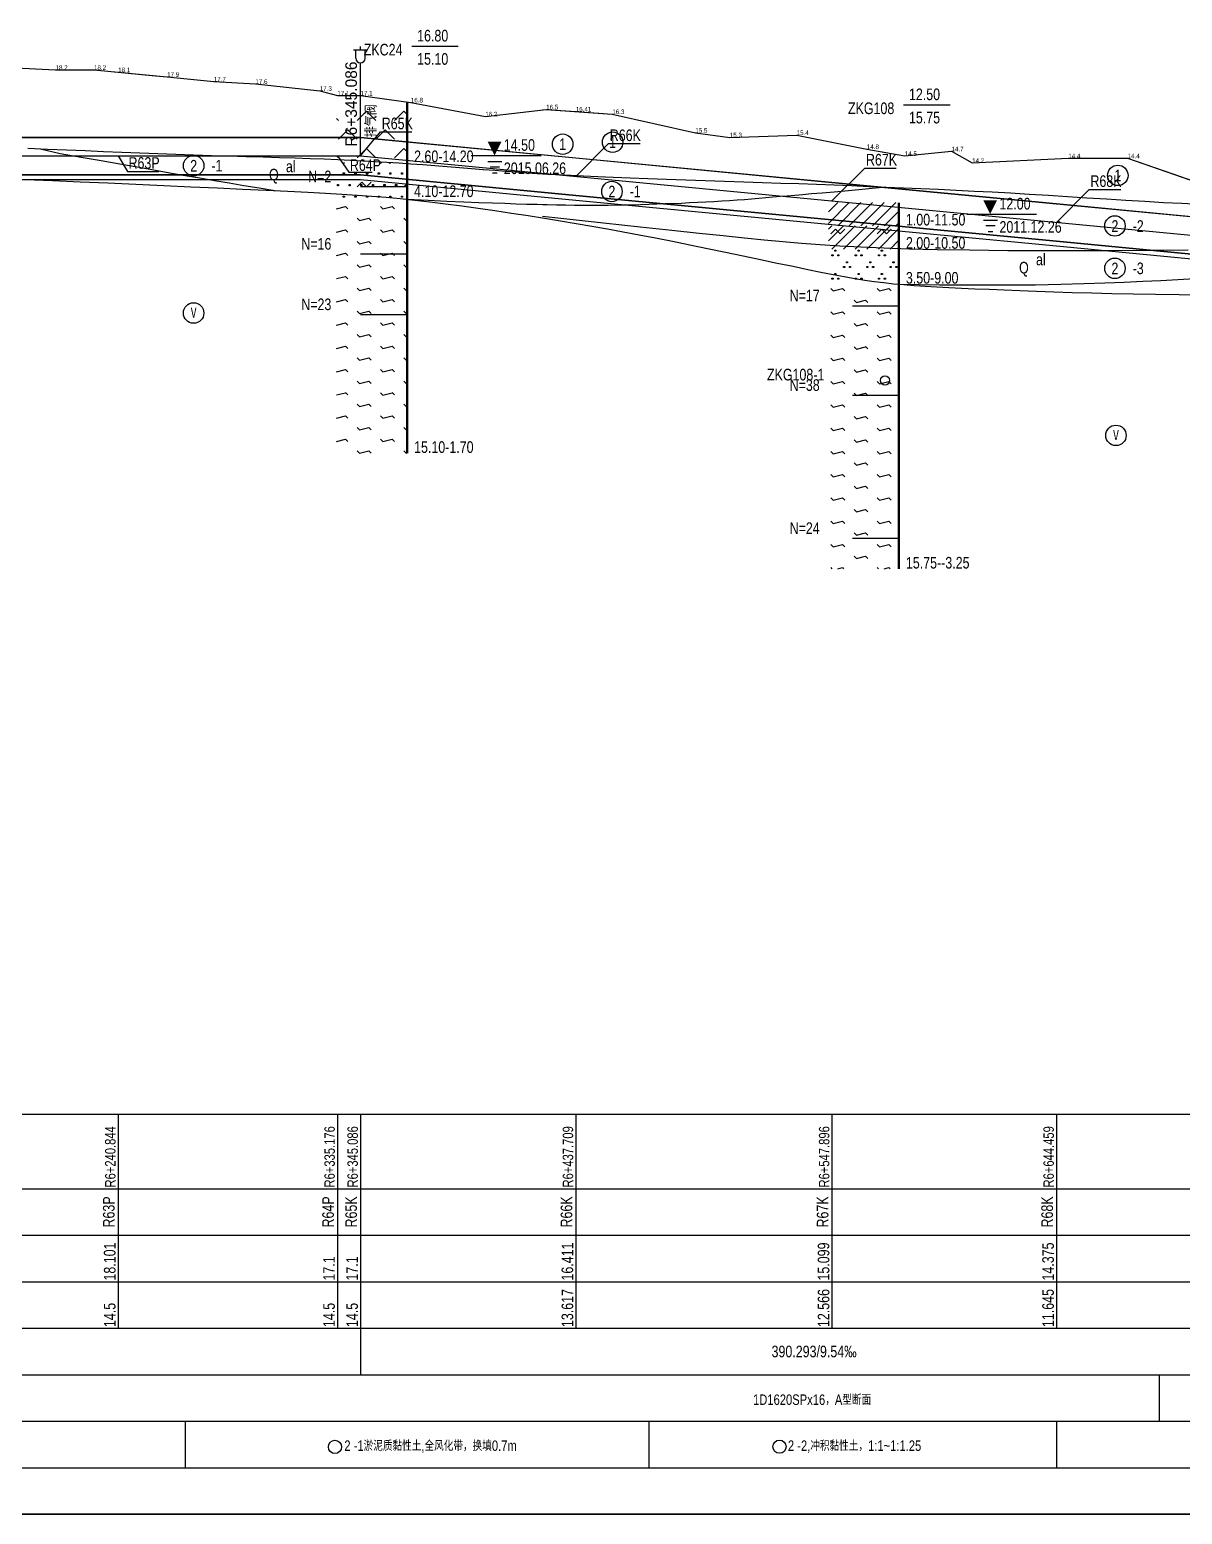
# Model space of a CAD drawing. Extents: x 525858 to 564773, y 2370984 to 2400075.
# Drawn here: x 557117 to 557613, y 2390429 to 2391067 of the extents above; entities that cross this region are included whole.
import ezdxf
from ezdxf.enums import TextEntityAlignment as Align

# ---------------------------------------------------------------- set-up
doc = ezdxf.new("R2010")
doc.units = 0
for name, pattern in [('CENTER', [2, 1.25, -0.25, 0.25, -0.25]), ('ZK', [20, 10, 0, 10]), ('ZKLIN', [0.4, 0.3, -0.1])]:
    doc.linetypes.add(name, pattern=pattern)
doc.layers.get('0').update_dxf_attribs({"linetype": 'CONTINUOUS'})
for name, color, linetype in [('pipe', 3, 'CONTINUOUS'), ('pipe_cen', 1, 'CENTER'), ('tab', 9, 'CONTINUOUS'), ('wipeout', 255, 'CONTINUOUS'), ('地形剖面', 4, 'CONTINUOUS'), ('布局裁图', 3, 'CONTINUOUS'), ('水工平面管线标注', 3, 'CONTINUOUS'), ('纵面管线标注', 3, 'CONTINUOUS'), ('附属设施', 2, 'CONTINUOUS')]:
    doc.layers.add(name, color=color, linetype=linetype)
doc.styles.add('ITALIC', font='txt', dxfattribs={"width": 0.7, "height": 0.28})
doc.styles.add('SIMP1', font='simp1.shx', dxfattribs={"width": 0.8, "bigfont": 'hz.shx'})

# ---------------------------------------------------------------- blocks, each defined once
blk = doc.blocks.new('uw')
for p, q in [((-0.143, -0.131), (0.159, -0.131)), ((0.109, -0.252), (-0.092, -0.252)), ((-0.042, -0.373), (0.059, -0.373))]:
    blk.add_line(p, q)
blk.add_lwpolyline([(0, 0, 0, 0.3, 0), (0, 0.3, 0.3, 0.3, 0)], format="xyseb")
at = {"style": 'ITALIC', "width": 0.7}
blk.add_attdef('SHUIWEI', (0.38, 0.156), '', height=0.28, dxfattribs=at)
blk = doc.blocks.new('qin排气阀va')
at = {"layer": '附属设施', "linetype": 'Continuous', "lineweight": -3}
for points in [[(-1.5, 22.8), (1.5, 22.8)], [(-1, 21), (-1, 22.8)], [(0, 22.8), (0, 23.55)], [(1, 21), (1, 22.8)], [(0, 0), (0, 20)]]:
    blk.add_lwpolyline(points, dxfattribs=at)
blk.add_arc((0, 21), 1, 180, 0, dxfattribs=at)
at = {"layer": '附属设施', "linetype": 'Continuous', "lineweight": -3, "style": 'SIMP1'}
blk.add_attdef('名称', text='', height=2.5, rotation=90, dxfattribs=at).set_placement((1, 4), align=Align.TOP_LEFT)
blk.add_attdef('ZH', text='', height=2.5, rotation=90, dxfattribs=at).set_placement((0, 2), align=Align.BOTTOM_LEFT)

msp = doc.modelspace()

# ---------------------------------------------------------------- hatches: boundary and pattern name
at = {"layer": '地形剖面'}
h = msp.add_hatch(dxfattribs=at)
h.set_pattern_fill('QG02', color=55, scale=20, style=0, pattern_type=2)
h.set_pattern_definition([(45, (550706.382, 2390571.885), (-8, 8), [5.656854, -5.656854]), (135, (550714.382, 2390571.885), (-8, -8), [5.656854, -5.656854])])
h.paths.add_polyline_path([(557279.521874, 2391035.884958), (557279.521874, 2391009.884958), (557249.521874, 2391009.884958), (557249.521874, 2391035.884958)])
h = msp.add_hatch(dxfattribs=at)
h.set_pattern_fill('YS03', color=55, scale=20, style=0, pattern_type=2)
h.set_pattern_definition([(45, (550708.382, 2390569.385), (-10, 10), [2.828427, -11.313708]), (135, (550712.382, 2390569.385), (-10, -10), [2.828427, -11.313708]), (45, (550712.382, 2390569.385), (-10, 10), [2.828427, -11.313708]), (90, (550724.882, 2390579.885), (-20, 1e-15), [0.5, -19.5]), (180, (550725.382, 2390579.885), (-2e-15, -20), [0.5, -19.5]), (270, (550725.382, 2390580.385), (20, -4e-15), [0.5, -19.5]), (0, (550724.882, 2390580.385), (0, 20), [0.5, -19.5]), (90, (550722.382, 2390584.885), (-20, 1e-15), [0.5, -19.5]), (180, (550722.882, 2390584.885), (-2e-15, -20), [0.5, -19.5]), (270, (550722.882, 2390585.385), (20, -4e-15), [0.5, -19.5]), (0, (550722.382, 2390585.385), (0, 20), [0.5, -19.5]), (90, (550717.382, 2390584.885), (-20, 1e-15), [0.5, -19.5]), (180, (550717.882, 2390584.885), (-2e-15, -20), [0.5, -19.5]), (270, (550717.882, 2390585.385), (20, -4e-15), [0.5, -19.5]), (0, (550717.382, 2390585.385), (0, 20), [0.5, -19.5]), (90, (550719.882, 2390579.885), (-20, 1e-15), [0.5, -19.5]), (180, (550720.382, 2390579.885), (-2e-15, -20), [0.5, -19.5]), (270, (550720.382, 2390580.385), (20, -4e-15), [0.5, -19.5]), (0, (550719.882, 2390580.385), (0, 20), [0.5, -19.5]), (90, (550722.382, 2390574.885), (-20, 1e-15), [0.5, -19.5]), (180, (550722.882, 2390574.885), (-2e-15, -20), [0.5, -19.5]), (270, (550722.882, 2390575.385), (20, -4e-15), [0.5, -19.5]), (0, (550722.382, 2390575.385), (0, 20), [0.5, -19.5]), (90, (550714.882, 2390579.885), (-20, 1e-15), [0.5, -19.5]), (180, (550715.382, 2390579.885), (-2e-15, -20), [0.5, -19.5]), (270, (550715.382, 2390580.385), (20, -4e-15), [0.5, -19.5]), (0, (550714.882, 2390580.385), (0, 20), [0.5, -19.5]), (90, (550717.382, 2390574.885), (-20, 1e-15), [0.5, -19.5]), (180, (550717.882, 2390574.885), (-2e-15, -20), [0.5, -19.5]), (270, (550717.882, 2390575.385), (20, -4e-15), [0.5, -19.5]), (0, (550717.382, 2390575.385), (0, 20), [0.5, -19.5]), (90, (550724.882, 2390569.885), (-20, 1e-15), [0.5, -19.5]), (180, (550725.382, 2390569.885), (-2e-15, -20), [0.5, -19.5]), (270, (550725.382, 2390570.385), (20, -4e-15), [0.5, -19.5]), (0, (550724.882, 2390570.385), (0, 20), [0.5, -19.5]), (90, (550719.882, 2390569.885), (-20, 1e-15), [0.5, -19.5]), (180, (550720.382, 2390569.885), (-2e-15, -20), [0.5, -19.5]), (270, (550720.382, 2390570.385), (20, -4e-15), [0.5, -19.5]), (0, (550719.882, 2390570.385), (0, 20), [0.5, -19.5]), (90, (550714.882, 2390569.885), (-20, 1e-15), [0.5, -19.5]), (180, (550715.382, 2390569.885), (-2e-15, -20), [0.5, -19.5]), (270, (550715.382, 2390570.385), (20, -4e-15), [0.5, -19.5]), (0, (550714.882, 2390570.385), (0, 20), [0.5, -19.5]), (90, (550712.382, 2390584.885), (-20, 1e-15), [0.5, -19.5]), (180, (550712.882, 2390584.885), (-2e-15, -20), [0.5, -19.5]), (270, (550712.882, 2390585.385), (20, -4e-15), [0.5, -19.5]), (0, (550712.382, 2390585.385), (0, 20), [0.5, -19.5]), (90, (550707.382, 2390584.885), (-20, 1e-15), [0.5, -19.5]), (180, (550707.882, 2390584.885), (-2e-15, -20), [0.5, -19.5]), (270, (550707.882, 2390585.385), (20, -4e-15), [0.5, -19.5]), (0, (550707.382, 2390585.385), (0, 20), [0.5, -19.5]), (90, (550709.882, 2390579.885), (-20, 1e-15), [0.5, -19.5]), (180, (550710.382, 2390579.885), (-2e-15, -20), [0.5, -19.5]), (270, (550710.382, 2390580.385), (20, -4e-15), [0.5, -19.5]), (0, (550709.882, 2390580.385), (0, 20), [0.5, -19.5]), (90, (550712.382, 2390574.885), (-20, 1e-15), [0.5, -19.5]), (180, (550712.882, 2390574.885), (-2e-15, -20), [0.5, -19.5]), (270, (550712.882, 2390575.385), (20, -4e-15), [0.5, -19.5]), (0, (550712.382, 2390575.385), (0, 20), [0.5, -19.5]), (90, (550707.382, 2390574.885), (-20, 1e-15), [0.5, -19.5]), (180, (550707.882, 2390574.885), (-2e-15, -20), [0.5, -19.5]), (270, (550707.882, 2390575.385), (20, -4e-15), [0.5, -19.5]), (0, (550707.382, 2390575.385), (0, 20), [0.5, -19.5]), (90, (550709.882, 2390569.885), (-20, 1e-15), [0.5, -19.5]), (180, (550710.382, 2390569.885), (-2e-15, -20), [0.5, -19.5]), (270, (550710.382, 2390570.385), (20, -4e-15), [0.5, -19.5]), (0, (550709.882, 2390570.385), (0, 20), [0.5, -19.5])])
h.paths.add_polyline_path([(557279.521874, 2391009.884958), (557279.521874, 2390994.884958), (557249.521874, 2390994.884958), (557249.521874, 2391009.884958)])
h = msp.add_hatch(dxfattribs=at)
h.set_pattern_fill('B001', color=55, scale=20, style=0, pattern_type=2)
h.set_pattern_definition([(315, (550723.382, 2390585.885), (-20.000006, 4e-15), [1.414214, -26.87]), (14.0362, (550719.382, 2390584.885), (-20.0000115, 2e-05), [4.1231, -78.339]), (315, (550718.382, 2390585.885), (-20.000006, 4e-15), [1.414214, -26.87]), (315, (550723.382, 2390575.885), (-20.000006, 4e-15), [1.414214, -26.87]), (14.0362, (550719.382, 2390574.885), (-20.0000115, 2e-05), [4.1231, -78.339]), (315, (550718.382, 2390575.885), (-20.000006, 4e-15), [1.414214, -26.87]), (315, (550713.382, 2390570.885), (4e-15, 20.000006), [1.414214, -26.87]), (14.0362, (550709.382, 2390569.885), (-20.0000115, 2e-05), [4.1231, -78.339]), (315, (550708.382, 2390570.885), (-20.000006, 4e-15), [1.414214, -26.87]), (315, (550713.382, 2390580.885), (-20.000006, 4e-15), [1.414214, -26.87]), (14.0362, (550709.382, 2390579.885), (-20.0000115, 2e-05), [4.1231, -78.339]), (315, (550708.382, 2390580.885), (-20.000006, 4e-15), [1.414214, -26.87])])
h.paths.add_polyline_path([(557279.521874, 2390994.884958), (557279.521874, 2390884.884958), (557249.521874, 2390884.884958), (557249.521874, 2390994.884958)])
h = msp.add_hatch(dxfattribs=at)
h.set_pattern_fill('QB01', color=55, scale=20, style=0, pattern_type=2)
h.set_pattern_definition([(45, (550710.052, 2390567.6623), (-2.5, 2.5), [])])
h.paths.add_polyline_path([(557491.071874, 2390992.662316), (557491.071874, 2390982.662316), (557461.071874, 2390982.662316), (557461.071874, 2390992.662316)])
h = msp.add_hatch(dxfattribs=at)
h.set_pattern_fill('QB06', color=55, scale=20, style=0, pattern_type=2)
h.set_pattern_definition([(45, (550712.052, 2390569.162), (-10, 10), [2.828427, -11.313708]), (135, (550716.052, 2390569.162), (-10, -10), [2.828427, -11.313708]), (45, (550716.052, 2390569.162), (-10, 10), [2.828427, -11.313708]), (45, (550712.552, 2390567.662), (-5, 5), []), (45, (550717.552, 2390567.662), (6e-16, 10), [])])
h.paths.add_polyline_path([(557491.071874, 2390982.662316), (557491.071874, 2390972.662316), (557461.071874, 2390972.662316), (557461.071874, 2390982.662316)])
h = msp.add_hatch(dxfattribs=at)
h.set_pattern_fill('QF04', color=55, scale=20, style=0, pattern_type=2)
h.set_pattern_definition([(90, (550727.552, 2390584.662), (-20, 1e-15), [0.5, -19.5]), (180, (550728.052, 2390584.662), (-2e-15, -20), [0.5, -19.5]), (270, (550728.052, 2390585.162), (20, -4e-15), [0.5, -19.5]), (0, (550727.552, 2390585.162), (0, 20), [0.5, -19.5]), (90, (550728.802, 2390586.662), (-20, 1e-15), [0.5, -19.5]), (180, (550729.302, 2390586.662), (-2e-15, -20), [0.5, -19.5]), (270, (550729.302, 2390587.162), (20, -4e-15), [0.5, -19.5]), (0, (550728.802, 2390587.162), (0, 20), [0.5, -19.5]), (90, (550727.552, 2390574.662), (-20, 1e-15), [0.5, -19.5]), (180, (550728.052, 2390574.662), (-2e-15, -20), [0.5, -19.5]), (270, (550728.052, 2390575.162), (20, -4e-15), [0.5, -19.5]), (0, (550727.552, 2390575.162), (0, 20), [0.5, -19.5]), (90, (550728.802, 2390576.662), (-20, 1e-15), [0.5, -19.5]), (180, (550729.302, 2390576.662), (-2e-15, -20), [0.5, -19.5]), (270, (550729.302, 2390577.162), (20, -4e-15), [0.5, -19.5]), (0, (550728.802, 2390577.162), (0, 20), [0.5, -19.5]), (90, (550723.802, 2390581.662), (-20, 1e-15), [0.5, -19.5]), (180, (550724.302, 2390581.662), (-2e-15, -20), [0.5, -19.5]), (270, (550724.302, 2390582.162), (20, -4e-15), [0.5, -19.5]), (0, (550723.802, 2390582.162), (0, 20), [0.5, -19.5]), (90, (550720.052, 2390584.662), (-20, 1e-15), [0.5, -19.5]), (180, (550720.552, 2390584.662), (-2e-15, -20), [0.5, -19.5]), (270, (550720.552, 2390585.162), (20, -4e-15), [0.5, -19.5]), (0, (550720.052, 2390585.162), (0, 20), [0.5, -19.5]), (90, (550718.802, 2390586.662), (-20, 1e-15), [0.5, -19.5]), (180, (550719.302, 2390586.662), (-2e-15, -20), [0.5, -19.5]), (270, (550719.302, 2390587.162), (20, -4e-15), [0.5, -19.5]), (0, (550718.802, 2390587.162), (0, 20), [0.5, -19.5]), (90, (550725.052, 2390579.662), (-20, 1e-15), [0.5, -19.5]), (180, (550725.552, 2390579.662), (-2e-15, -20), [0.5, -19.5]), (270, (550725.552, 2390580.162), (20, -4e-15), [0.5, -19.5]), (0, (550725.052, 2390580.162), (0, 20), [0.5, -19.5]), (90, (550722.552, 2390579.662), (-20, 1e-15), [0.5, -19.5]), (180, (550723.052, 2390579.662), (-2e-15, -20), [0.5, -19.5]), (270, (550723.052, 2390580.162), (20, -4e-15), [0.5, -19.5]), (0, (550722.552, 2390580.162), (0, 20), [0.5, -19.5]), (90, (550720.052, 2390574.662), (-20, 1e-15), [0.5, -19.5]), (180, (550720.552, 2390574.662), (-2e-15, -20), [0.5, -19.5]), (270, (550720.552, 2390575.162), (20, -4e-15), [0.5, -19.5]), (0, (550720.052, 2390575.162), (0, 20), [0.5, -19.5]), (90, (550718.802, 2390576.662), (-20, 1e-15), [0.5, -19.5]), (180, (550719.302, 2390576.662), (-2e-15, -20), [0.5, -19.5]), (270, (550719.302, 2390577.162), (20, -4e-15), [0.5, -19.5]), (0, (550718.802, 2390577.162), (0, 20), [0.5, -19.5]), (90, (550723.802, 2390571.662), (-20, 1e-15), [0.5, -19.5]), (180, (550724.302, 2390571.662), (-2e-15, -20), [0.5, -19.5]), (270, (550724.302, 2390572.162), (20, -4e-15), [0.5, -19.5]), (0, (550723.802, 2390572.162), (0, 20), [0.5, -19.5]), (90, (550722.552, 2390569.662), (-20, 1e-15), [0.5, -19.5]), (180, (550723.052, 2390569.662), (-2e-15, -20), [0.5, -19.5]), (270, (550723.052, 2390570.162), (20, -4e-15), [0.5, -19.5]), (0, (550722.552, 2390570.162), (0, 20), [0.5, -19.5]), (90, (550725.052, 2390569.662), (-20, 1e-15), [0.5, -19.5]), (180, (550725.552, 2390569.662), (-2e-15, -20), [0.5, -19.5]), (270, (550725.552, 2390570.162), (20, -4e-15), [0.5, -19.5]), (0, (550725.052, 2390570.162), (0, 20), [0.5, -19.5]), (90, (550713.802, 2390581.662), (-20, 1e-15), [0.5, -19.5]), (180, (550714.302, 2390581.662), (-2e-15, -20), [0.5, -19.5]), (270, (550714.302, 2390582.162), (20, -4e-15), [0.5, -19.5]), (0, (550713.802, 2390582.162), (0, 20), [0.5, -19.5]), (90, (550710.052, 2390584.662), (-20, 1e-15), [0.5, -19.5]), (180, (550710.552, 2390584.662), (-2e-15, -20), [0.5, -19.5]), (270, (550710.552, 2390585.162), (20, -4e-15), [0.5, -19.5]), (0, (550710.052, 2390585.162), (0, 20), [0.5, -19.5]), (90, (550715.052, 2390579.662), (-20, 1e-15), [0.5, -19.5]), (180, (550715.552, 2390579.662), (-2e-15, -20), [0.5, -19.5]), (270, (550715.552, 2390580.162), (20, -4e-15), [0.5, -19.5]), (0, (550715.052, 2390580.162), (0, 20), [0.5, -19.5]), (90, (550710.052, 2390574.662), (-20, 1e-15), [0.5, -19.5]), (180, (550710.552, 2390574.662), (-2e-15, -20), [0.5, -19.5]), (270, (550710.552, 2390575.162), (20, -4e-15), [0.5, -19.5]), (0, (550710.052, 2390575.162), (0, 20), [0.5, -19.5]), (90, (550712.552, 2390579.662), (-20, 1e-15), [0.5, -19.5]), (180, (550713.052, 2390579.662), (-2e-15, -20), [0.5, -19.5]), (270, (550713.052, 2390580.162), (20, -4e-15), [0.5, -19.5]), (0, (550712.552, 2390580.162), (0, 20), [0.5, -19.5]), (90, (550713.802, 2390571.662), (-20, 1e-15), [0.5, -19.5]), (180, (550714.302, 2390571.662), (-2e-15, -20), [0.5, -19.5]), (270, (550714.302, 2390572.162), (20, -4e-15), [0.5, -19.5]), (0, (550713.802, 2390572.162), (0, 20), [0.5, -19.5]), (90, (550715.052, 2390569.662), (-20, 1e-15), [0.5, -19.5]), (180, (550715.552, 2390569.662), (-2e-15, -20), [0.5, -19.5]), (270, (550715.552, 2390570.162), (20, -4e-15), [0.5, -19.5]), (0, (550715.052, 2390570.162), (0, 20), [0.5, -19.5]), (90, (550712.552, 2390569.662), (-20, 1e-15), [0.5, -19.5]), (180, (550713.052, 2390569.662), (-2e-15, -20), [0.5, -19.5]), (270, (550713.052, 2390570.162), (20, -4e-15), [0.5, -19.5]), (0, (550712.552, 2390570.162), (0, 20), [0.5, -19.5]), (90, (550717.552, 2390574.662), (-20, 1e-15), [0.5, -19.5]), (180, (550718.052, 2390574.662), (-2e-15, -20), [0.5, -19.5]), (270, (550718.052, 2390575.162), (20, -4e-15), [0.5, -19.5]), (0, (550717.552, 2390575.162), (0, 20), [0.5, -19.5]), (90, (550717.552, 2390584.662), (-20, 1e-15), [0.5, -19.5]), (180, (550718.052, 2390584.662), (-2e-15, -20), [0.5, -19.5]), (270, (550718.052, 2390585.162), (20, -4e-15), [0.5, -19.5]), (0, (550717.552, 2390585.162), (0, 20), [0.5, -19.5])])
h.paths.add_polyline_path([(557491.071874, 2390972.662316), (557491.071874, 2390957.662316), (557461.071874, 2390957.662316), (557461.071874, 2390972.662316)])
h = msp.add_hatch(dxfattribs=at)
h.set_pattern_fill('B001', color=55, scale=20, style=0, pattern_type=2)
h.set_pattern_definition([(315, (550727.052, 2390585.662), (-20.000006, 4e-15), [1.414214, -26.87]), (14.0362, (550723.052, 2390584.6623), (-20.0000115, 2e-05), [4.1231, -78.339]), (315, (550722.052, 2390585.662), (-20.000006, 4e-15), [1.414214, -26.87]), (315, (550727.052, 2390575.662), (-20.000006, 4e-15), [1.414214, -26.87]), (14.0362, (550723.052, 2390574.6623), (-20.0000115, 2e-05), [4.1231, -78.339]), (315, (550722.052, 2390575.662), (-20.000006, 4e-15), [1.414214, -26.87]), (315, (550717.052, 2390570.662), (4e-15, 20.000006), [1.414214, -26.87]), (14.0362, (550713.052, 2390569.6623), (-20.0000115, 2e-05), [4.1231, -78.339]), (315, (550712.052, 2390570.662), (-20.000006, 4e-15), [1.414214, -26.87]), (315, (550717.052, 2390580.662), (-20.000006, 4e-15), [1.414214, -26.87]), (14.0362, (550713.052, 2390579.6623), (-20.0000115, 2e-05), [4.1231, -78.339]), (315, (550712.052, 2390580.662), (-20.000006, 4e-15), [1.414214, -26.87])])
h.paths.add_polyline_path([(557491.071874, 2390957.662316), (557491.071874, 2390835.162316), (557461.071874, 2390835.162316), (557461.071874, 2390957.662316)])

# ---------------------------------------------------------------- linework, layer by layer
at = {"layer": 'pipe', "linetype": 'Continuous', "lineweight": -3}
for points in [[(556088.425874, 2391008.322316), (556279.312874, 2390990.772316), (556450.431874, 2391000.452316), (556476.912874, 2391001.952316), (556659.457874, 2391012.272316), (556785.705874, 2391019.412316), (556809.548874, 2391020.762316), (557022.753874, 2391020.762316), (557155.515874, 2391020.762316), (557249.847874, 2391020.762316), (557259.757874, 2391020.762316), (557352.380874, 2391011.932316), (557462.567874, 2391001.422316), (557559.130874, 2390992.212316), (557650.032874, 2390983.542316), (557729.305874, 2391000.552316), (557813.058874, 2391000.552316), (558019.416874, 2390936.852316), (558071.659874, 2390936.852316), (558225.979874, 2390985.032316)], [(556088.425874, 2391008.222316), (556279.312874, 2390990.672316), (556450.431874, 2391000.352316), (556476.912874, 2391001.852316), (556659.457874, 2391012.172316), (556785.705874, 2391019.312316), (556809.548874, 2391020.662316), (557022.753874, 2391020.662316), (557155.515874, 2391020.662316), (557249.847874, 2391020.662316), (557259.757874, 2391020.662316), (557352.380874, 2391011.832316), (557462.567874, 2391001.322316), (557559.130874, 2390992.112316), (557650.032874, 2390983.442316), (557729.305874, 2391000.452316), (557813.058874, 2391000.452316), (558019.416874, 2390936.752316), (558071.659874, 2390936.752316), (558225.979874, 2390984.932316)], [(556088.425874, 2390992.222315), (556279.312874, 2390974.672315), (556450.431874, 2390984.352315), (556476.912874, 2390985.852315), (556659.457874, 2390996.172315), (556785.705874, 2391003.312315), (556809.548874, 2391004.662315), (557022.753874, 2391004.662315), (557155.515874, 2391004.662315), (557249.847874, 2391004.662315), (557259.757874, 2391004.662315), (557352.380874, 2390995.832315), (557462.567874, 2390985.322315), (557559.130874, 2390976.112315), (557650.032874, 2390967.442315), (557729.305874, 2390984.452315), (557813.058874, 2390984.452315), (558019.416874, 2390920.752315), (558071.659874, 2390920.752315), (558225.979874, 2390968.932315)], [(556088.425874, 2390992.122316), (556279.312874, 2390974.572316), (556450.431874, 2390984.252316), (556476.912874, 2390985.752316), (556659.457874, 2390996.072316), (556785.705874, 2391003.212316), (556809.548874, 2391004.562316), (557022.753874, 2391004.562316), (557155.515874, 2391004.562316), (557249.847874, 2391004.562316), (557259.757874, 2391004.562316), (557352.380874, 2390995.732316), (557462.567874, 2390985.222316), (557559.130874, 2390976.012316), (557650.032874, 2390967.342316), (557729.305874, 2390984.352316), (557813.058874, 2390984.352316), (558019.416874, 2390920.652316), (558071.659874, 2390920.652316), (558225.979874, 2390968.832316)], [(556088.425874, 2390990.122316), (556279.312874, 2390972.572316), (556450.431874, 2390982.252316), (556476.912874, 2390983.752316), (556659.457874, 2390994.072316), (556785.705874, 2391001.212316), (556809.548874, 2391002.562316), (557022.753874, 2391002.562316), (557155.515874, 2391002.562316), (557249.847874, 2391002.562316), (557259.757874, 2391002.562316), (557352.380874, 2390993.732316), (557462.567874, 2390983.222316), (557559.130874, 2390974.012316), (557650.032874, 2390965.342316), (557729.305874, 2390982.352316), (557813.058874, 2390982.352316), (558019.416874, 2390918.652316), (558071.659874, 2390918.652316), (558225.979874, 2390966.832316)]]:
    msp.add_lwpolyline(points, dxfattribs=at)
at = {"layer": 'pipe_cen', "linetype": 'Continuous', "lineweight": -3}
msp.add_lwpolyline([(554452.532874, 2391009.322316), (554540.865874, 2391014.662316), (554574.741874, 2390989.612316), (554623.111874, 2390989.612316), (554758.738874, 2391022.422316), (554933.042874, 2391024.232316), (555316.125874, 2391034.882316), (555806.194874, 2391026.182316), (556067.685874, 2391002.132316), (556279.312874, 2390982.672316), (556809.548874, 2391012.662316), (557259.757874, 2391012.662316), (557650.032874, 2390975.442316), (557729.305874, 2390992.452316), (557813.058874, 2390992.452316), (558019.416874, 2390928.752316), (558071.659874, 2390928.752316), (558225.979874, 2390976.932316)], dxfattribs=at)
at = {"layer": '地形剖面', "color": 55}
for p, q in [((557281.841874, 2391059.884958), (557301.841874, 2391059.884958)), ((557493.391874, 2391034.669055), (557513.391874, 2391034.669055)), ((557307.449694, 2391012.884958), (557337.449694, 2391012.884958)), ((557279.841874, 2390999.384958), (557259.841874, 2390999.384958)), ((557520.629595, 2390987.662316), (557550.629595, 2390987.662316)), ((557279.841874, 2390970.384958), (557259.841874, 2390970.384958)), ((557491.391874, 2390948.162316), (557471.391874, 2390948.162316)), ((557279.841874, 2390944.384958), (557259.841874, 2390944.384958)), ((557491.391874, 2390909.662316), (557471.391874, 2390909.662316)), ((557491.391874, 2390848.162316), (557471.391874, 2390848.162316))]:
    msp.add_line(p, q, dxfattribs=at)
at = {"layer": '地形剖面', "linetype": 'Continuous', "lineweight": -3}
msp.add_lwpolyline([(557108.703874, 2391050.662316), (557128.632874, 2391049.662316), (557145.160874, 2391049.662316), (557155.515874, 2391048.672316), (557176.584874, 2391046.662316), (557196.658874, 2391044.662316), (557214.576874, 2391043.662316), (557242.263874, 2391040.662316), (557249.847874, 2391038.662316), (557259.757874, 2391038.662316), (557259.757874, 2391038.662316), (557259.757874, 2391038.662316), (557259.757874, 2391038.662316), (557281.451874, 2391035.662316), (557313.505874, 2391029.662316), (557339.669874, 2391032.662316), (557352.380874, 2391031.772316), (557368.093874, 2391030.662316), (557403.823874, 2391022.662316), (557418.658874, 2391020.662316), (557447.408874, 2391021.662316), (557477.589874, 2391015.662316), (557493.916874, 2391012.662316), (557514.016874, 2391014.662316), (557522.855874, 2391009.662316), (557564.261874, 2391011.662316), (557589.752874, 2391011.662316), (557632.937874, 2390996.662316)], dxfattribs=at)
at = {"layer": '地形剖面', "color": 55, "lineweight": -3}
for points in [[(557108.703874, 2391050.662316), (557128.632874, 2391049.662316), (557145.160874, 2391049.662316), (557171.617874, 2391047.132316), (557176.584874, 2391046.662316), (557196.658874, 2391044.662316), (557214.576874, 2391043.662316), (557242.263874, 2391040.662316), (557249.847874, 2391038.662316), (557259.757874, 2391038.662316), (557281.451874, 2391035.662316), (557313.505874, 2391029.662316), (557339.669874, 2391032.662316), (557364.306177, 2391030.92883)], [(557338.015722, 2391032.472648), (557339.669874, 2391032.662316), (557368.093874, 2391030.662316), (557403.823874, 2391022.662316), (557418.658874, 2391020.662316), (557447.408874, 2391021.662316), (557477.589874, 2391015.662316), (557493.916874, 2391012.662316), (557514.016874, 2391014.662316), (557522.855874, 2391009.662316), (557564.261874, 2391011.662316), (557589.752874, 2391011.662316), (557609.165874, 2391004.922316), (557632.937874, 2390996.662316)]]:
    msp.add_lwpolyline(points, dxfattribs=at)
at = {"layer": '地形剖面', "color": 55, "linetype": 'ZK', "const_width": 1}
msp.add_lwpolyline([(557279.841874, 2391035.884958), (557279.841874, 2390884.884958)], dxfattribs=at)
at = {"layer": '地形剖面', "color": 55, "linetype": 'ZKLIN'}
for points, const_width in [([(557279.841874, 2391035.884958), (557279.841874, 2390884.884958)], 0.5), ([(557491.391874, 2390992.662316), (557491.391874, 2390835.162316)], 1), ([(557491.391874, 2390992.662316), (557491.391874, 2390835.162316)], 0.5)]:
    msp.add_lwpolyline(points, dxfattribs=dict(at, const_width=const_width))
at = {"layer": '地形剖面', "color": 55}
for points in [[(557116.711943, 2391015.999539), (557125.093582, 2391015.644166), (557133.300387, 2391015.294365), (557141.358052, 2391014.952175), (557149.29227, 2391014.619634), (557157.128733, 2391014.298783), (557164.893134, 2391013.991659), (557172.611166, 2391013.700303), (557180.308522, 2391013.426753), (557187.998932, 2391013.172086), (557195.648273, 2391012.93353), (557203.21046, 2391012.707352), (557210.639408, 2391012.489817), (557217.889032, 2391012.27719), (557224.913246, 2391012.065739), (557231.665965, 2391011.851729), (557238.101104, 2391011.631425), (557244.189682, 2391011.40137), (557249.971132, 2391011.159209), (557255.50199, 2391010.902864), (557260.838796, 2391010.630256), (557266.038085, 2391010.339308), (557271.156395, 2391010.02794), (557276.250263, 2391009.694075), (557281.376227, 2391009.335634), (557286.57508, 2391008.952083), (557291.824638, 2391008.549067), (557297.086977, 2391008.133772), (557302.324168, 2391007.713389), (557307.498284, 2391007.295105), (557312.5714, 2391006.886108), (557317.505589, 2391006.493588), (557322.262923, 2391006.124732), (557326.829767, 2391005.78472), (557331.289655, 2391005.470693), (557335.750408, 2391005.177783), (557340.31985, 2391004.901122), (557345.105806, 2391004.635844), (557350.216098, 2391004.37708), (557355.75855, 2391004.119962), (557361.840986, 2391003.859623), (557364.306177, 2391003.761161)], [(557122.205954, 2391015.766599), (557130.569694, 2391013.680236), (557139.671078, 2391012.125241), (557148.201506, 2391010.652815), (557156.218384, 2391009.257384), (557163.779118, 2391007.933372), (557170.941114, 2391006.675203), (557177.76595, 2391005.476359), (557184.331873, 2391004.326536), (557190.721303, 2391003.214488), (557197.016658, 2391002.128966), (557203.300356, 2391001.058724), (557209.654815, 2390999.992514), (557216.162454, 2390998.919089), (557222.905692, 2390997.827201)], [(557338.015722, 2391005.040628), (557340.31985, 2391004.901122), (557345.105806, 2391004.635844), (557350.216098, 2391004.37708), (557355.75855, 2391004.119962), (557361.840986, 2391003.859623), (557368.535565, 2391003.592235), (557375.771794, 2391003.318134), (557383.443514, 2391003.038696), (557391.444567, 2391002.755296), (557399.668796, 2391002.469311), (557408.010042, 2391002.182117), (557416.362148, 2391001.895088), (557424.618956, 2391001.609603), (557432.696596, 2391001.326566), (557440.600354, 2391001.045006), (557448.357801, 2391000.763483), (557455.996512, 2391000.480555), (557463.54406, 2391000.194782), (557471.028018, 2390999.904722), (557478.475958, 2390999.608936), (557485.915454, 2390999.305981), (557493.372188, 2390998.994096), (557500.864271, 2390998.670237), (557508.407922, 2390998.331041), (557516.019363, 2390997.973141), (557523.714812, 2390997.593173), (557531.510489, 2390997.187773), (557539.422615, 2390996.753576), (557547.467409, 2390996.287217), (557555.650503, 2390995.787935), (557563.935179, 2390995.265381), (557572.27413, 2390994.731809), (557580.62005, 2390994.199474), (557588.925633, 2390993.68063), (557597.143572, 2390993.18753), (557605.22656, 2390992.73243), (557613.127292, 2390992.327583), (557620.824198, 2390991.982653)], [(557115.755311, 2391002.538214), (557127.362043, 2391002.077051), (557139.17541, 2391001.589515), (557151.162498, 2391001.077455), (557163.202833, 2391000.547901), (557175.154051, 2391000.009181), (557186.873787, 2390999.469619), (557198.219677, 2390998.937541), (557209.049356, 2390998.421274), (557219.22046, 2390997.929142), (557228.590625, 2390997.469473), (557237.067247, 2390997.046179), (557244.75677, 2390996.645524), (557251.815395, 2390996.249362), (557258.399328, 2390995.839543), (557264.664771, 2390995.397919), (557270.767928, 2390994.906344), (557276.865002, 2390994.346668), (557283.112198, 2390993.700744), (557289.629934, 2390992.955608), (557296.39549, 2390992.119031), (557303.350362, 2390991.20397), (557310.436047, 2390990.22338), (557317.59404, 2390989.190217), (557324.765838, 2390988.117438), (557331.892936, 2390987.017998), (557338.91683, 2390985.904853), (557345.797688, 2390984.786967), (557352.570363, 2390983.657339), (557359.288382, 2390982.504975), (557364.306177, 2390981.618914)], [(557338.015722, 2390991.839559), (557340.020409, 2390991.789016), (557344.081956, 2390991.699882), (557348.006831, 2390991.628444), (557351.815288, 2390991.575173), (557355.527578, 2390991.540539), (557359.163955, 2390991.525015), (557362.744672, 2390991.529072), (557366.287896, 2390991.552867), (557369.803454, 2390991.595312), (557373.299086, 2390991.655004), (557376.782533, 2390991.73054), (557380.261536, 2390991.820518), (557383.743835, 2390991.923536), (557387.237173, 2390992.038192), (557390.749288, 2390992.163082), (557394.284177, 2390992.297161), (557397.830852, 2390992.440808), (557401.374581, 2390992.59476), (557404.90063, 2390992.759753), (557408.394267, 2390992.936522), (557411.840759, 2390993.125803), (557415.225373, 2390993.328334), (557418.533376, 2390993.544848), (557421.755645, 2390993.775555), (557424.905496, 2390994.018549), (557428.001855, 2390994.271396), (557431.063646, 2390994.531662), (557434.109794, 2390994.796915), (557437.159226, 2390995.06472), (557440.230867, 2390995.332643), (557443.343642, 2390995.598252), (557446.543261, 2390995.863116), (557449.982572, 2390996.144822), (557453.841208, 2390996.464961), (557458.298802, 2390996.845123), (557463.534986, 2390997.306898), (557469.729393, 2390997.871877), (557477.061657, 2390998.561652), (557485.711409, 2390999.397811)], [(557279.841874, 2390994.038877), (557288.889497, 2390993.637317), (557296.975263, 2390993.288849), (557304.208377, 2390992.988214), (557310.698042, 2390992.730154), (557316.553462, 2390992.509409), (557321.88384, 2390992.320721), (557326.798381, 2390992.158833), (557331.406287, 2390992.018485), (557335.801937, 2390991.895374), (557340.020409, 2390991.789016), (557344.081956, 2390991.699882), (557348.006831, 2390991.628444), (557351.815288, 2390991.575173), (557355.527578, 2390991.540539), (557359.163955, 2390991.525015), (557362.744672, 2390991.529072), (557364.306177, 2390991.539559)], [(557338.015722, 2390986.730133), (557346.006569, 2390985.893466), (557364.327276, 2390983.948175), (557380.09369, 2390982.254159), (557393.67154, 2390980.784009), (557405.426557, 2390979.510317), (557415.724472, 2390978.405676), (557424.931015, 2390977.442677), (557433.411917, 2390976.593912), (557441.511172, 2390975.835655), (557449.485825, 2390975.158896), (557457.571188, 2390974.55831), (557466.002569, 2390974.02857), (557475.015279, 2390973.564348), (557484.844628, 2390973.160317), (557495.725926, 2390972.811151), (557507.894482, 2390972.511522), (557521.741381, 2390972.262157), (557538.280808, 2390972.087995), (557558.682721, 2390972.020031), (557584.11708, 2390972.089259), (557615.753844, 2390972.326671)], [(557338.015722, 2390986.04766), (557338.91683, 2390985.904853), (557345.797688, 2390984.786967), (557352.570363, 2390983.657339), (557359.288382, 2390982.504975), (557366.005271, 2390981.318881), (557372.774554, 2390980.088066), (557379.649758, 2390978.801534), (557386.684408, 2390977.448294), (557393.932031, 2390976.017351), (557401.419065, 2390974.504472), (557409.0636, 2390972.932463), (557416.756641, 2390971.330891), (557424.389192, 2390969.729321), (557431.852256, 2390968.15732), (557439.036837, 2390966.644455), (557445.833939, 2390965.22029), (557452.134567, 2390963.914393), (557457.863912, 2390962.749455), (557463.083919, 2390961.720669), (557467.890722, 2390960.816352), (557472.380454, 2390960.024824), (557476.649248, 2390959.334403), (557480.793238, 2390958.733405), (557484.908557, 2390958.210151), (557489.091338, 2390957.752958), (557493.425335, 2390957.35071), (557497.944776, 2390956.994561), (557502.67151, 2390956.676228), (557507.627387, 2390956.387431), (557512.834255, 2390956.119889), (557518.313963, 2390955.86532), (557524.088361, 2390955.615444), (557530.179296, 2390955.361978), (557536.607199, 2390955.098891), (557543.386825, 2390954.82914), (557550.53151, 2390954.557934), (557558.054589, 2390954.290478), (557565.9694, 2390954.03198), (557574.289278, 2390953.787648), (557583.027559, 2390953.562687), (557592.197579, 2390953.362305), (557601.810117, 2390953.193547), (557611.865721, 2390953.070805), (557622.362379, 2390953.010309)], [(557491.391874, 2390957.53944), (557508.76902, 2390957.296504), (557524.197288, 2390957.19425), (557537.899296, 2390957.213692), (557550.097658, 2390957.335842), (557561.014991, 2390957.541713), (557570.873911, 2390957.812317), (557579.897035, 2390958.128667), (557588.306978, 2390958.471777), (557596.301512, 2390958.826434), (557603.979036, 2390959.192532), (557611.413104, 2390959.57374), (557618.67727, 2390959.973729)]]:
    msp.add_lwpolyline(points, dxfattribs=at)
for points in [[(557271.841874, 2390999.384958, 0, 4, 0), (557271.841874, 2391004.384958, 0, 0, 0), (557271.841874, 2391011.384958, 0, 0, 0)], [(557271.841874, 2390970.384958, 0, 4, 0), (557271.841874, 2390975.384958, 0, 0, 0), (557271.841874, 2390982.384958, 0, 0, 0)], [(557483.391874, 2390948.162316, 0, 4, 0), (557483.391874, 2390953.162316, 0, 0, 0), (557483.391874, 2390960.162316, 0, 0, 0)], [(557271.841874, 2390944.384958, 0, 4, 0), (557271.841874, 2390949.384958, 0, 0, 0), (557271.841874, 2390956.384958, 0, 0, 0)], [(557483.391874, 2390909.662316, 0, 4, 0), (557483.391874, 2390914.662316, 0, 0, 0), (557483.391874, 2390921.662316, 0, 0, 0)], [(557483.391874, 2390848.162316, 0, 4, 0), (557483.391874, 2390853.162316, 0, 0, 0), (557483.391874, 2390860.162316, 0, 0, 0)]]:
    msp.add_lwpolyline(points, format="xyseb", dxfattribs=at)
for centre, radius in [((557346.744821, 2391017.722972), 4.4), ((557368.241789, 2391018.580674), 4.4), ((557188.03029, 2391008.496552), 4.4), ((557585.519658, 2391004.310086), 4.4), ((557367.930615, 2390997.401781), 4.4), ((557584.297517, 2390982.585728), 4.4), ((557584.297517, 2390964.356234), 4.4), ((557188.017069, 2390945.146689), 4.4), ((557485.391874, 2390916.162316), 2), ((557584.73729, 2390892.522673), 4.4)]:
    msp.add_circle(centre, radius, dxfattribs=at)
at = {"layer": '纵面管线标注', "color": 9, "linetype": 'Continuous', "lineweight": -3}
for points in [[(557259.757874, 2391012.662316), (557268.421385, 2391023.055738), (557281.921385, 2391023.055738)], [(557352.380874, 2391003.832316), (557366.520874, 2391017.972316), (557380.020874, 2391017.972316)], [(557155.515874, 2391012.662316), (557159.522225, 2391006.049118), (557173.022225, 2391006.049118)], [(557249.847874, 2391012.662316), (557254.812906, 2391005.724349), (557264.781015, 2391005.724349)], [(557462.567874, 2390993.322316), (557476.707874, 2391007.462316), (557490.207874, 2391007.462316)], [(557559.130874, 2390984.112316), (557573.270874, 2390998.252316), (557586.770874, 2390998.252316)]]:
    msp.add_lwpolyline(points, dxfattribs=at)

# ---------------------------------------------------------------- block references
at = {"layer": '地形剖面', "color": 55, "xscale": 20, "yscale": 20, "zscale": 20}
for p in [(557317.449694, 2391012.884958), (557530.629595, 2390987.662316)]:
    msp.add_blockref('uw', p, dxfattribs=at)
at = {"layer": '附属设施', "linetype": 'Continuous', "lineweight": -3, "xscale": 2, "yscale": 2, "zscale": 2}
msp.add_blockref('qin排气阀va', (557259.757693, 2391012.660887), dxfattribs=at).add_auto_attribs({'ZH': 'R6+345.086', '名称': '排气阀'})

# ---------------------------------------------------------------- texts
at = {"layer": '地形剖面', "color": 55, "style": 'SIMP1', "width": 0.8}
for s, p in [('16.80', (557290.841874, 2391061.884958)), ('15.10', (557290.841874, 2391051.884958)), ('12.50', (557502.391874, 2391036.669055)), ('15.75', (557502.391874, 2391026.669055))]:
    msp.add_text(s, height=5, dxfattribs=at).set_placement(p, align=Align.CENTER)
for s, p in [('ZKC24', (557277.841874, 2391055.884958)), ('ZKG108', (557489.391874, 2391030.669055)), ('N=2', (557247.24813, 2391001.384958)), ('N=16', (557247.24813, 2390972.384958)), ('N=17', (557457.302728, 2390950.162316)), ('N=23', (557247.24813, 2390946.384958)), ('ZKG108-1', (557459.302728, 2390916.162316)), ('N=38', (557457.302728, 2390911.662316)), ('N=24', (557457.302728, 2390850.162316))]:
    msp.add_text(s, height=5, dxfattribs=at).set_placement(p, align=Align.RIGHT)
at = {"layer": '地形剖面', "color": 9, "linetype": 'Continuous', "lineweight": -3, "style": 'SIMP1', "width": 0.8}
for s, p in [('18.2', (557128.632874, 2391049.662316)), ('18.2', (557145.160874, 2391049.662316)), ('18.1', (557155.515874, 2391048.672316)), ('17.9', (557176.584874, 2391046.662316)), ('17.7', (557196.658874, 2391044.662316)), ('17.6', (557214.576874, 2391043.662316)), ('17.3', (557242.263874, 2391040.662316)), ('17.1', (557249.847874, 2391038.662316)), ('17.1', (557259.757874, 2391038.662316)), ('17.1', (557259.757874, 2391038.662316)), ('17.1', (557259.757874, 2391038.662316)), ('17.1', (557259.757874, 2391038.662316)), ('16.8', (557281.451874, 2391035.662316)), ('16.2', (557313.505874, 2391029.662316)), ('16.5', (557339.669874, 2391032.662316)), ('16.41', (557352.380874, 2391031.772316)), ('16.3', (557368.093874, 2391030.662316)), ('15.5', (557403.823874, 2391022.662316)), ('15.3', (557418.658874, 2391020.662316)), ('15.4', (557447.408874, 2391021.662316)), ('14.8', (557477.589874, 2391015.662316)), ('14.5', (557493.916874, 2391012.662316)), ('14.7', (557514.016874, 2391014.662316)), ('14.2', (557522.855874, 2391009.662316)), ('14.4', (557564.261874, 2391011.662316)), ('14.4', (557589.752874, 2391011.662316))]:
    msp.add_text(s, height=2, dxfattribs=at).set_placement(p)
at = {"layer": '地形剖面', "color": 55, "style": 'SIMP1', "width": 0.8}
for s, p in [('14.50', (557321.449694, 2391014.884958)), ('2.60-14.20', (557282.841874, 2391010.004958)), ('al', (557227.715532, 2391005.677145)), ('2015.06.26', (557321.449694, 2391004.884958)), ('4.10-12.70', (557282.841874, 2390995.004958)), ('12.00', (557534.629595, 2390989.662316)), ('1.00-11.50', (557494.391874, 2390982.782316)), ('2011.12.26', (557534.629595, 2390979.662316)), ('2.00-10.50', (557494.391874, 2390972.782316)), ('al', (557550.345556, 2390965.663572)), ('3.50-9.00', (557494.391874, 2390957.782316)), ('15.10-1.70', (557282.841874, 2390885.004958)), ('15.75--3.25', (557494.391874, 2390835.282316))]:
    msp.add_text(s, height=5, dxfattribs=at).set_placement(p)
for s, p in [('1', (557346.744821, 2391017.722972)), ('1', (557368.241789, 2391018.580674)), ('2', (557188.03029, 2391008.496552)), ('-1', (557198.03029, 2391008.496552)), ('Q', (557222.515532, 2391004.010479)), ('1', (557585.519658, 2391004.310086)), ('2', (557367.930615, 2390997.401781)), ('-1', (557377.930615, 2390997.401781)), ('2', (557584.297517, 2390982.585728)), ('-2', (557594.297517, 2390982.585728)), ('Q', (557545.145556, 2390963.996906)), ('2', (557584.297517, 2390964.356234)), ('-3', (557594.297517, 2390964.356234)), ('Ⅴ', (557188.017069, 2390945.146689)), ('Ⅴ', (557584.73729, 2390892.522673))]:
    msp.add_text(s, height=5, dxfattribs=at).set_placement(p, align=Align.MIDDLE)
at = {"layer": '纵面管线标注', "linetype": 'Continuous', "lineweight": -3, "style": 'SIMP1', "width": 0.8}
for s, p in [('R65K', (557268.921385, 2391024.155738)), ('R66K', (557367.020874, 2391019.072316)), ('R63P', (557160.022225, 2391007.149118)), ('R64P', (557255.22004, 2391006.235654)), ('R67K', (557477.207874, 2391008.562316)), ('R68K', (557573.770874, 2390999.352316))]:
    msp.add_text(s, height=5, dxfattribs=at).set_placement(p)

# ---------------------------------------------------------------- wipeouts: each hides what was drawn before it
at = {"linetype": 'Continuous', "lineweight": -3}
msp.add_wipeout([(550845.99349, 2390600.672316), (563560.805874, 2390600.672316), (563560.805874, 2390428.672316), (550845.99349, 2390428.672316)], dxfattribs=at).dxf.layer = 'wipeout'

# ---------------------------------------------------------------- next in the draw order: linework, layer by layer
at = {"layer": 'tab', "linetype": 'Continuous', "lineweight": -3}
for points in [[(550767.934025, 2390600.672316), (563560.805874, 2390600.672316)], [(557155.515874, 2390600.672316), (557155.515874, 2390508.672316)], [(557249.847874, 2390600.672316), (557249.847874, 2390508.672316)], [(557259.757874, 2390600.672316), (557259.757874, 2390508.672316)], [(557352.380874, 2390600.672316), (557352.380874, 2390508.672316)], [(557462.567874, 2390600.672316), (557462.567874, 2390508.672316)], [(557559.130874, 2390600.672316), (557559.130874, 2390508.672316)], [(550767.934025, 2390568.672316), (563560.805874, 2390568.672316)], [(550767.934025, 2390548.672316), (563560.805874, 2390548.672316)], [(550767.934025, 2390528.672316), (563560.805874, 2390528.672316)], [(550767.934025, 2390508.672316), (563560.805874, 2390508.672316)], [(557259.757874, 2390508.672316), (557259.757874, 2390488.672316)], [(550767.934025, 2390488.672316), (563560.805874, 2390488.672316)], [(557603.390524, 2390488.672316), (557603.390524, 2390468.672316)], [(550767.934025, 2390468.672316), (563560.805874, 2390468.672316)], [(557184.331873, 2390468.672316), (557184.331873, 2390448.672316)], [(557383.743835, 2390468.672316), (557383.743835, 2390448.672316)], [(557559.130481, 2390468.672316), (557559.130481, 2390448.672316)], [(550767.934025, 2390448.672316), (563560.805874, 2390448.672316)], [(550852.671874, 2390448.672316), (563560.806355, 2390448.672316)], [(550767.934025, 2390428.672316), (563560.805874, 2390428.672316)]]:
    msp.add_lwpolyline(points, dxfattribs=at)
for points in [[(557259.757874, 2390498.672316, 0, 1, 0), (557256.757874, 2390498.672316, 0, 0, 0), (557054.653374, 2390498.672316, 0, 0, 0)], [(557259.757874, 2390498.672316, 0, 1, 0), (557262.757874, 2390498.672316, 0, 0, 0), (557434.895374, 2390498.672316, 0, 0, 0)], [(557650.032874, 2390498.672316, 0, 1, 0), (557647.032874, 2390498.672316, 0, 0, 0), (557474.895374, 2390498.672316, 0, 0, 0)]]:
    msp.add_lwpolyline(points, format="xyseb", dxfattribs=at)
at = {"layer": '布局裁图', "linetype": 'Continuous', "lineweight": -3}
msp.add_lwpolyline([(550845.99349, 2390600.672316), (563560.805874, 2390600.672316), (563560.805874, 2390428.672316), (550845.99349, 2390428.672316)], close=True, dxfattribs=at)
at = {"layer": '水工平面管线标注', "linetype": 'Continuous', "lineweight": -3}
for centre in [(557248.808327, 2390457.638388), (557440.046734, 2390457.743737)]:
    msp.add_circle(centre, 2.843946, dxfattribs=at)

# ---------------------------------------------------------------- next in the draw order: texts
at = {"layer": 'tab', "color": 3, "linetype": 'Continuous', "lineweight": -3, "style": 'SIMP1', "width": 0.8}
for s, height, p in [('R6+240.844', 4.5, (557154.415874, 2390569.172316)), ('R6+335.176', 4.5, (557248.747874, 2390569.172316)), ('R6+345.086', 4.5, (557258.657874, 2390569.172316)), ('R6+437.709', 4.5, (557351.280874, 2390569.172316)), ('R6+547.896', 4.5, (557461.467874, 2390569.172316)), ('R6+644.459', 4.5, (557558.030874, 2390569.172316)), ('18.101', 5, (557154.415874, 2390529.172316)), ('16.411', 5, (557351.280874, 2390529.172316)), ('15.099', 5, (557461.467874, 2390529.172316)), ('14.375', 5, (557558.030874, 2390529.172316)), ('17.1', 5, (557248.747874, 2390529.172316)), ('17.1', 5, (557258.657874, 2390529.172316)), ('13.617', 5, (557351.280874, 2390509.172316)), ('12.566', 5, (557461.467874, 2390509.172316)), ('11.645', 5, (557558.030874, 2390509.172316)), ('14.5', 5, (557154.415874, 2390509.172316)), ('14.5', 5, (557248.747874, 2390509.172316)), ('14.5', 5, (557258.657874, 2390509.172316))]:
    msp.add_text(s, height=height, rotation=89.999998453, dxfattribs=at).set_placement(p)
for s, p in [('R63P', (557155.515874, 2390558.672316)), ('R64P', (557249.847874, 2390558.672316)), ('R65K', (557259.757874, 2390558.672316)), ('R66K', (557352.380874, 2390558.672316)), ('R67K', (557462.567874, 2390558.672316)), ('R68K', (557559.130874, 2390558.672316))]:
    msp.add_text(s, height=5, rotation=89.999998453, dxfattribs=at).set_placement(p, align=Align.BOTTOM_CENTER)
for s, height, p in [('390.293/9.54‰', 5, (557454.895374, 2390498.672316)), ('1D1620SPx16，A型断面', 4.5, (557454.036184, 2390477.959601))]:
    msp.add_text(s, height=height, dxfattribs=at).set_placement(p, align=Align.MIDDLE_CENTER)
at = {"layer": '水工平面管线标注', "linetype": 'Continuous', "lineweight": -3, "style": 'SIMP1', "width": 0.8}
for s, p in [('2 -1淤泥质黏性土,全风化带，换填0.7m', (557289.918355, 2390458.176724)), ('2 -2,冲积黏性土，1:1~1:1.25', (557472.306291, 2390458.176724))]:
    msp.add_text(s, height=4.5, dxfattribs=at).set_placement(p, align=Align.MIDDLE_CENTER)

doc.saveas('drawing.dxf')
